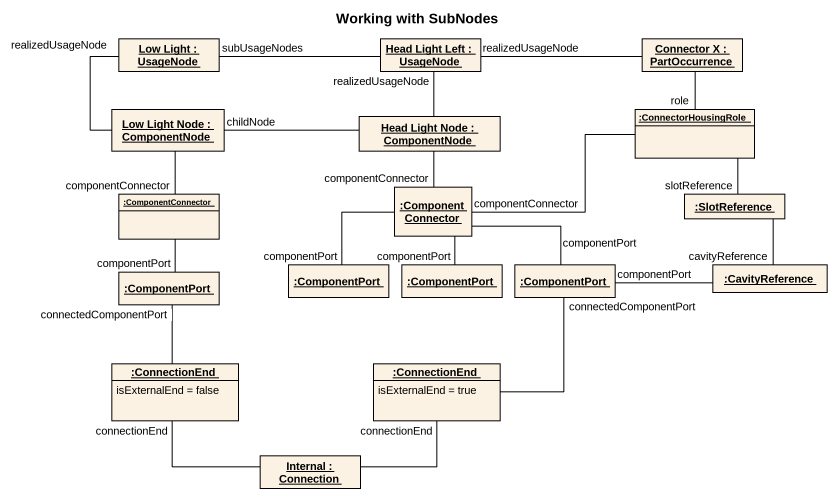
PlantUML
@startuml
title Working with SubNodes
hide circle
hide empty members
object "Low Light : UsageNode" as Low_Light
object "Head Light Left : UsageNode" as Head_Light_Left
object "Connector X : PartOccurrence" as Connector_X
object "Low Light Node : ComponentNode" as Low_Light_Node
object "Head Light Node : ComponentNode" as Head_Light_Node
object ":ConnectorHousingRole" as ConnectorHousingRole
object ":ComponentConnector" as ComponentConnector
object ":ComponentConnector" as ComponentConnector_2
object ":SlotReference" as SlotReference
object ":ComponentPort" as ComponentPort
object ":ComponentPort" as ComponentPort_2
object ":ComponentPort" as ComponentPort_3
object ":CavityReference" as CavityReference
object ":ComponentPort" as ComponentPort_4
object ":ConnectionEnd" as ConnectionEnd {
  isExternalEnd = false
}
object ":ConnectionEnd" as ConnectionEnd_2 {
  isExternalEnd = true
}
object "Internal : Connection" as Internal
Head_Light_Left -left- Low_Light : subUsageNodes
Connector_X -left- Head_Light_Left : realizedUsageNode
Connector_X -- ConnectorHousingRole : role
Low_Light_Node -up- Low_Light : realizedUsageNode
Low_Light_Node -- ComponentConnector : componentConnector
Head_Light_Node -up- Head_Light_Left : realizedUsageNode
Head_Light_Node -left- Low_Light_Node : childNode
Head_Light_Node -- ComponentConnector_2 : componentConnector
ConnectorHousingRole -left- ComponentConnector_2 : componentConnector
ConnectorHousingRole -- SlotReference : slotReference
ComponentConnector -- ComponentPort_4 : componentPort
ComponentConnector_2 -- ComponentPort : componentPort
ComponentConnector_2 -- ComponentPort_2 : componentPort
ComponentConnector_2 -right- ComponentPort_3 : componentPort
SlotReference -- CavityReference : cavityReference
CavityReference -left- ComponentPort_3 : componentPort
ConnectionEnd -up- ComponentPort_4 : connectedComponentPort
ConnectionEnd_2 -up- ComponentPort_3 : connectedComponentPort
Internal -left- ConnectionEnd : connectionEnd
Internal -up- ConnectionEnd_2 : connectionEnd
@enduml
